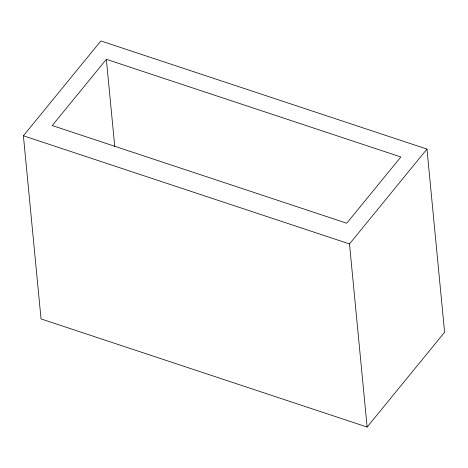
<?xml version="1.0" encoding="UTF-8"?>
<svg xmlns="http://www.w3.org/2000/svg" width="468" height="468" viewBox="0 0 468 468"><rect width="100%" height="100%" fill="white"/><g stroke="black" fill="none" stroke-linecap="round" stroke-linejoin="round"><path stroke-width="0.7" d="M23.4 135.784L100.872 40.944L426.968 149.081L444.6 332.216L367.128 427.056L41.032 318.919L23.4 135.784L349.497 243.927L367.128 427.056M106.353 59.307L52.24 125.553L346.747 223.218L400.86 156.973L106.353 59.307L114.759 146.636M349.497 243.927L426.968 149.081"/></g></svg>
